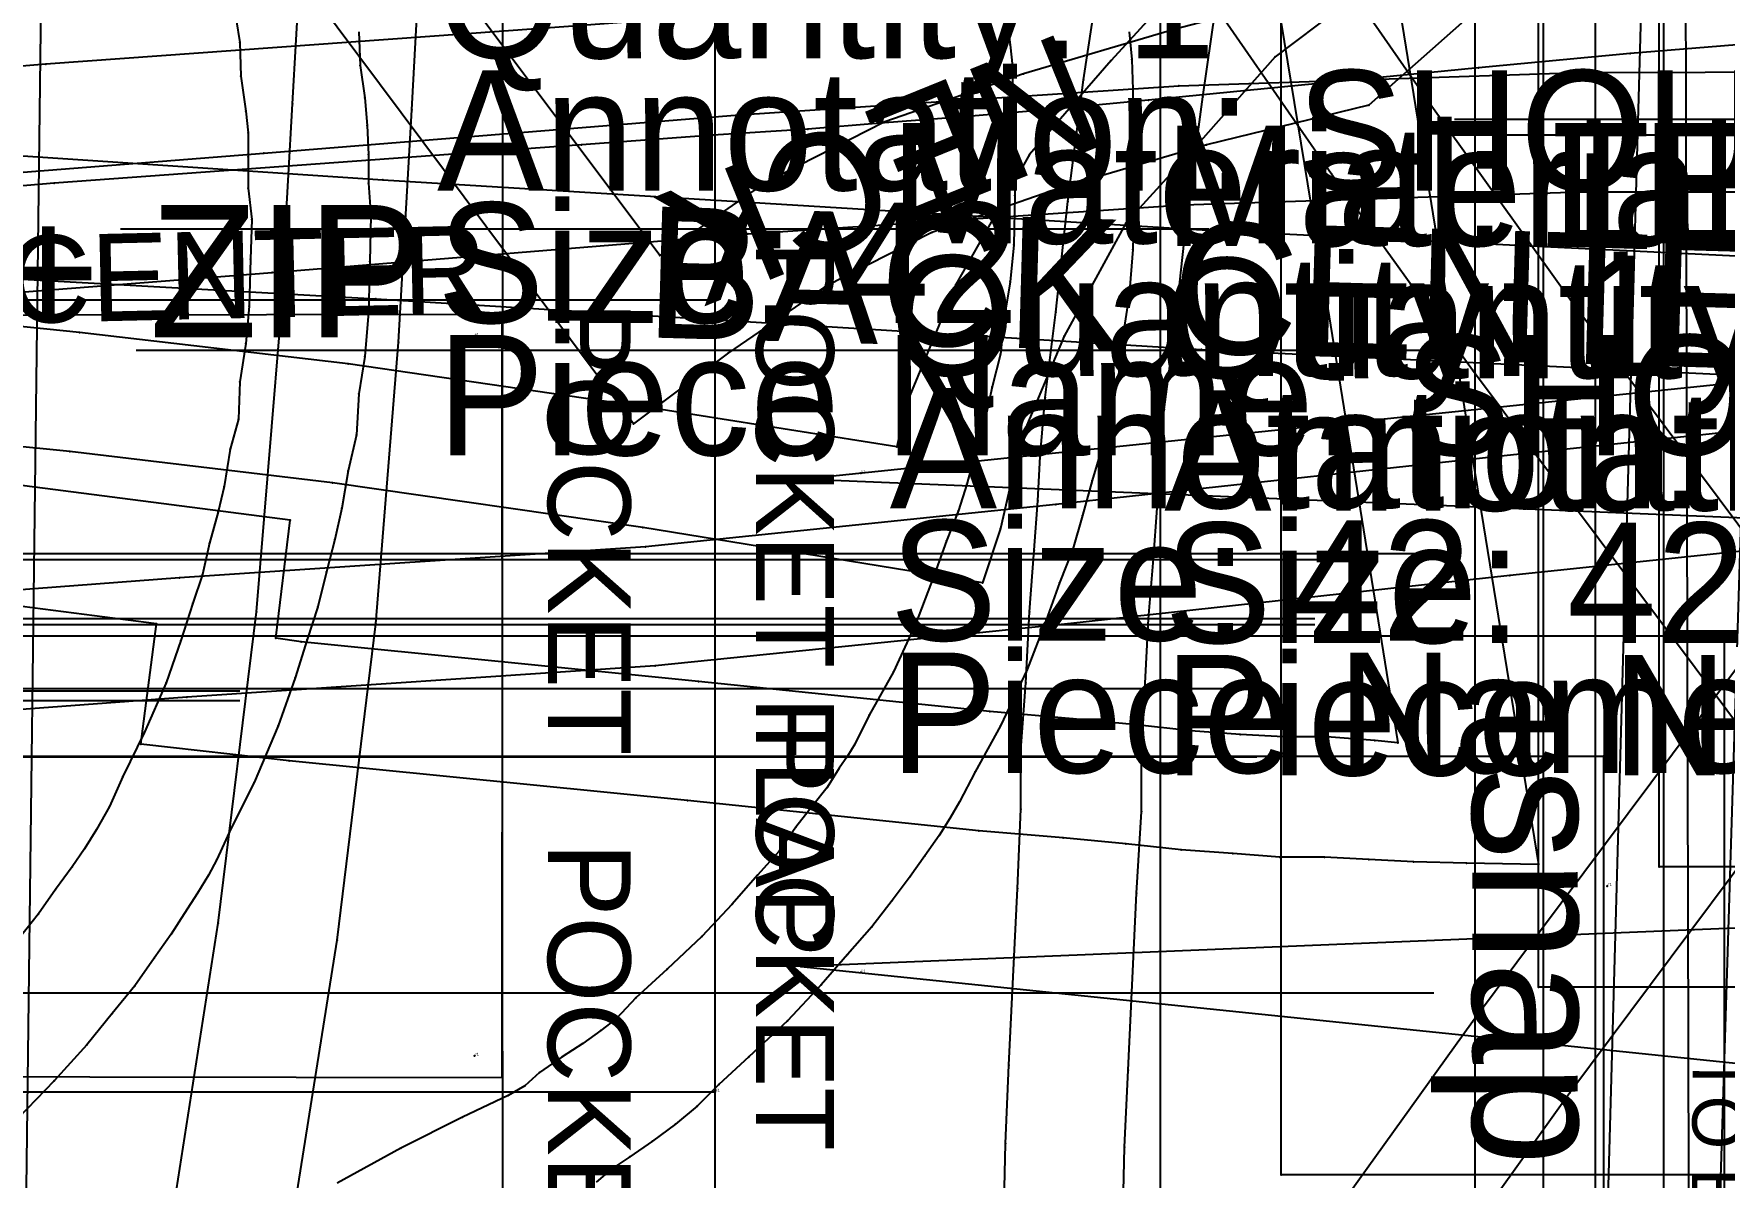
# Model space of a CAD drawing. Header units: metres. Extents: x -877 to 4284, y -561 to 1095.
# Drawn here: x -55.8 to 84.6, y -185.6 to -90.6 of the extents above; entities that cross this region are included whole.
import ezdxf

# ---------------------------------------------------------------- set-up
doc = ezdxf.new("R2010")
doc.units = ezdxf.units.M

# ---------------------------------------------------------------- blocks, each defined once
blk = doc.blocks.new('SHOULDER FRONT 1P')
at = {"layer": '1'}
blk.add_lwpolyline([(-18.9, 44.8), (-14.9, 70.5), (-11.7, 96.4), (-9.8, 119.5), (-8.7, 138.6), (-7.8, 154.6), (-8, 171.4), (-8.5, 190.3), (-9.5, 212.1)], dxfattribs=at)
at = {"layer": '14'}
blk.add_lwpolyline([(-9.1, 43.3), (-5, 69.1), (-1.8, 95.4), (0.1, 118.8), (1.2, 138.1), (2.1, 154.4), (1.9, 171.5), (1.4, 190.6), (0.9, 202)], dxfattribs=at)
at = {"layer": '3'}
for p in [(-8.7, 138.6), (1.2, 138.1), (-9.8, 119.5), (0.1, 118.8), (-11.7, 96.4), (-1.8, 95.4), (-14.9, 70.5), (-5, 69.1)]:
    blk.add_point(p, dxfattribs=at)
at = {"layer": '84'}
blk.add_lwpolyline([(-18.9, 44.8), (-14.9, 70.5), (-11.7, 96.4), (-9.8, 119.5), (-8.7, 138.6), (-7.8, 154.6), (-8, 171.4), (-8.5, 190.3), (-9.5, 212.1)], dxfattribs=at)
at = {"layer": '87'}
blk.add_lwpolyline([(-9.1, 43.3), (-5, 69.1), (-1.8, 95.4), (0.1, 118.8), (1.2, 138.1), (2.1, 154.4), (1.9, 171.5), (1.4, 190.6), (0.9, 202)], dxfattribs=at)
at = {"layer": '1'}
for s, p in [('Quantity: 1', (3.3, 142.4)), ('Annotation: SHOULDER FRONT 1P', (3.3, 131.4)), ('Size: 42', (3.3, 120.4)), ('Piece Name: SHOULDER FRONT 1P', (3.3, 109.4))]:
    blk.add_text(s, height=10, dxfattribs=at).set_placement(p)
blk = doc.blocks.new('BACK 2P')
at = {"layer": '1'}
blk.add_lwpolyline([(21.6, 30.6), (62.3, 33.8), (101.8, 37), (138.3, 39.4), (171.6, 40.5), (202.9, 40.6), (205.1, 31.5), (209.5, 9.4), (212.9, -11.3), (215.1, -30.5), (216.5, -49.2), (217.8, -67.8), (218.8, -86), (219.2, -102.4), (219, -115.8), (219.1, -126.1), (219.8, -134.3), (184, -133.5), (144.2, -131.3), (111.9, -129.9), (106.7, -129.5), (64.7, -127.1), (22.5, -124.4)], dxfattribs=at)
at = {"layer": '14'}
blk.add_lwpolyline([(22.2, 20.7), (63, 23.9), (102.5, 27.1), (138.7, 29.5), (171.7, 30.6), (195, 30.6), (195.3, 29.4), (199.7, 7.6), (203, -12.6), (205.2, -31.4), (206.6, -49.8), (207.9, -68.3), (208.9, -86.3), (209.3, -102.4), (209.1, -115.7), (209, -124.2), (184.3, -123.6), (144.6, -121.4), (112.4, -120), (107, -119.6), (65.2, -117.2), (23.1, -114.5)], dxfattribs=at)
at = {"layer": '3'}
for p in [(138.3, 39.4), (171.6, 40.5), (101.8, 37), (62.3, 33.8), (138.7, 29.5), (171.7, 30.6), (102.5, 27.1), (63, 23.9)]:
    blk.add_point(p, dxfattribs=at)
at = {"layer": '5'}
blk.add_line((153.9, 0), (-39.3, 0), dxfattribs=at)
at = {"layer": '7'}
blk.add_line((160.7, 0.5), (-41.1, 0.5), dxfattribs=at)
at = {"layer": '84'}
blk.add_lwpolyline([(21.6, 30.6), (62.3, 33.8), (101.8, 37), (138.3, 39.4), (171.6, 40.5), (202.9, 40.6), (205.1, 31.5), (209.5, 9.4), (212.9, -11.3), (215.1, -30.5), (216.5, -49.2), (217.8, -67.8), (218.8, -86), (219.2, -102.4), (219, -115.8), (219.1, -126.1), (219.8, -134.3), (184, -133.5), (144.2, -131.3), (111.9, -129.9), (106.7, -129.5), (64.7, -127.1), (22.5, -124.4)], dxfattribs=at)
at = {"layer": '87'}
blk.add_lwpolyline([(22.2, 20.7), (63, 23.9), (102.5, 27.1), (138.7, 29.5), (171.7, 30.6), (195, 30.6), (195.3, 29.4), (199.7, 7.6), (203, -12.6), (205.2, -31.4), (206.6, -49.8), (207.9, -68.3), (208.9, -86.3), (209.3, -102.4), (209.1, -115.7), (209, -124.2), (184.3, -123.6), (144.6, -121.4), (112.4, -120), (107, -119.6), (65.2, -117.2), (23.1, -114.5)], dxfattribs=at)
at = {"layer": '15'}
blk.add_text('BACK CENTER', height=7.2564, rotation=1.2922, dxfattribs=at).set_placement((11.9, 19))
blk = doc.blocks.new('BK BTTM 2P_3')
at = {"layer": '1'}
blk.add_lwpolyline([(-35.8, 42.3), (44, 37), (112.5, 32.8), (168.4, 30.1), (185.4, 29.6), (195.4, 29.4), (195.4, 19.4), (195.4, -55.1), (195.4, -121.5), (195.4, -121.5), (185.4, -122.1), (165.1, -123.2), (145.6, -125), (126.3, -126.7), (113.2, -127.9), (64.8, -131.7), (28.9, -134.6), (-0.1, -136.5)], dxfattribs=at)
at = {"layer": '14'}
blk.add_lwpolyline([(185.4, -112.1), (164.4, -113.3), (144.7, -115.1), (125.4, -116.8), (112.4, -118), (64, -121.8), (28.2, -124.7), (-0.6, -126.6), (-19.9, -127.4), (-34.7, -128), (-35.5, -81.1), (-35.8, -33), (-35.8, 3.5), (-35.8, 31.5), (43.4, 27.1), (112, 22.9), (168.1, 20.2), (185.3, 19.4), (185.4, -55.1), (185.4, -112.1)], dxfattribs=at)
at = {"layer": '3'}
for p in [(44, 37), (112.5, 32.8), (43.4, 27.1), (112, 22.9)]:
    blk.add_point(p, dxfattribs=at)
at = {"layer": '5'}
blk.add_line((121.4, 0), (-6.8, 0), dxfattribs=at)
at = {"layer": '7'}
blk.add_line((121.4, 0.5), (-6.8, 0.5), dxfattribs=at)
at = {"layer": '84'}
blk.add_lwpolyline([(-35.8, 42.3), (44, 37), (112.5, 32.8), (168.4, 30.1), (185.4, 29.6), (195.4, 29.4), (195.4, 19.4), (195.4, -55.1), (195.4, -121.5), (195.4, -121.5), (185.4, -122.1), (165.1, -123.2), (145.6, -125), (126.3, -126.7), (113.2, -127.9), (64.8, -131.7), (28.9, -134.6), (-0.1, -136.5)], dxfattribs=at)
at = {"layer": '87'}
blk.add_lwpolyline([(185.4, -112.1), (164.4, -113.3), (144.7, -115.1), (125.4, -116.8), (112.4, -118), (64, -121.8), (28.2, -124.7), (-0.6, -126.6), (-19.9, -127.4), (-34.7, -128), (-35.5, -81.1), (-35.8, -33), (-35.8, 3.5), (-35.8, 31.5), (43.4, 27.1), (112, 22.9), (168.1, 20.2), (185.3, 19.4), (185.4, -55.1), (185.4, -112.1)], dxfattribs=at)
at = {"layer": '15'}
blk.add_text('BACK CENTER', height=10.8953, rotation=358.3744, dxfattribs=at).set_placement((65.7, 23.9))
blk = doc.blocks.new('SIDE BK 2P')
at = {"layer": '1'}
blk.add_lwpolyline([(229.9, 31.4), (228.9, 16.9), (228.4, -0.3), (216.1, -0.4), (205.8, -0.5), (196.6, -1.1), (186, -2.4), (176.7, -4), (166.9, -7.2), (157.7, -10.7), (149.6, -14.6), (138.9, -20.4), (133.6, -24.4), (127.4, -31.4), (121.2, -38.2), (116.1, -47.6), (112.5, -56.2), (110.8, -63.6), (109.3, -68.1), (81.1, -63.5), (55.3, -59.8), (33.5, -57.2), (17.6, -55.6)], dxfattribs=at)
at = {"layer": '14'}
blk.add_lwpolyline([(220, 31.8), (219, 17.3), (218.8, 9.6), (216.1, 9.5), (205.5, 9.4), (195.7, 8.8), (184.6, 7.4), (174.3, 5.6), (164.1, 2.3), (153.8, -1.5), (145.1, -5.7), (133.5, -12.1), (126.9, -17.1), (120, -24.7), (113.2, -32.5), (107.1, -43.3), (103, -53.2), (102.2, -56.8), (82.6, -53.7), (56.6, -49.9), (34.3, -47.3), (18.5, -45.7)], dxfattribs=at)
at = {"layer": '2'}
for p in [(34.3, -47.3), (33.5, -57.2), (33.5, -57.2), (102.2, -56.8), (109.3, -68.1)]:
    blk.add_point(p, dxfattribs=at)
at = {"layer": '3'}
for p in [(120, -24.7), (133.6, -24.4), (127.4, -31.4), (113.2, -32.5), (121.2, -38.2), (107.1, -43.3), (116.1, -47.6), (56.6, -49.9), (103, -53.2), (82.6, -53.7), (112.5, -56.2), (55.3, -59.8), (81.1, -63.5), (110.8, -63.6)]:
    blk.add_point(p, dxfattribs=at)
at = {"layer": '4'}
blk.add_point((33.5, -57.2, 2.5), dxfattribs=at)
at = {"layer": '84'}
blk.add_lwpolyline([(229.9, 31.4), (228.9, 16.9), (228.4, -0.3), (216.1, -0.4), (205.8, -0.5), (196.6, -1.1), (186, -2.4), (176.7, -4), (166.9, -7.2), (157.7, -10.7), (149.6, -14.6), (138.9, -20.4), (133.6, -24.4), (127.4, -31.4), (121.2, -38.2), (116.1, -47.6), (112.5, -56.2), (110.8, -63.6), (109.3, -68.1), (81.1, -63.5), (55.3, -59.8), (33.5, -57.2), (17.6, -55.6)], dxfattribs=at)
at = {"layer": '87'}
blk.add_lwpolyline([(220, 31.8), (219, 17.3), (218.8, 9.6), (216.1, 9.5), (205.5, 9.4), (195.7, 8.8), (184.6, 7.4), (174.3, 5.6), (164.1, 2.3), (153.8, -1.5), (145.1, -5.7), (133.5, -12.1), (126.9, -17.1), (120, -24.7), (113.2, -32.5), (107.1, -43.3), (103, -53.2), (102.2, -56.8), (82.6, -53.7), (56.6, -49.9), (34.3, -47.3), (18.5, -45.7)], dxfattribs=at)
blk = doc.blocks.new('BK BTTM 2P_5')
at = {"layer": '1'}
blk.add_lwpolyline([(196.2, -55.2), (171, -57.5), (138.8, -60.9), (102.1, -64.9), (67.8, -68.4), (28.9, -71), (-0.4, -73.2), (-29.5, -74.7), (-67, -74), (-69.3, -28.3), (-71, 13.5), (-72, 51.8), (-35.7, 53), (38.8, 52.3), (87.1, 51.5), (110.9, 51.2), (145.7, 49.6), (179.9, 49), (193.6, 49), (195.5, -25.9), (196.2, -55.2)], close=True, dxfattribs=at)
at = {"layer": '14'}
blk.add_lwpolyline([(186, -46.1), (170, -47.6), (137.8, -51), (101.1, -55), (67, -58.5), (28.3, -61.1), (-1, -63.3), (-29.7, -64.8), (-32.4, -64.8), (-34.4, -26.7), (-35.7, 4.9), (-36.1, 14.6), (-36.8, 43), (-35.5, 43.1), (38.8, 42.4), (87, 41.6), (110.9, 41.3), (145.4, 39.7), (179.8, 39), (183.9, 39), (185.6, -26.1), (186, -46.1)], dxfattribs=at)
at = {"layer": '2'}
for p in [(67, -58.5), (67.8, -68.4), (67.8, -68.4)]:
    blk.add_point(p, dxfattribs=at)
at = {"layer": '3'}
for p in [(137.8, -51), (101.1, -55), (28.3, -61.1), (138.8, -60.9), (102.1, -64.9), (28.9, -71)]:
    blk.add_point(p, dxfattribs=at)
at = {"layer": '4'}
blk.add_point((67.8, -68.4, 2.5), dxfattribs=at)
at = {"layer": '84'}
blk.add_lwpolyline([(196.2, -55.2), (171, -57.5), (138.8, -60.9), (102.1, -64.9), (67.8, -68.4), (28.9, -71), (-0.4, -73.2), (-29.5, -74.7), (-67, -74), (-69.3, -28.3), (-71, 13.5), (-72, 51.8), (-35.7, 53), (38.8, 52.3), (87.1, 51.5), (110.9, 51.2), (145.7, 49.6), (179.9, 49), (193.6, 49), (195.5, -25.9), (196.2, -55.2)], close=True, dxfattribs=at)
at = {"layer": '87'}
blk.add_lwpolyline([(186, -46.1), (170, -47.6), (137.8, -51), (101.1, -55), (67, -58.5), (28.3, -61.1), (-1, -63.3), (-29.7, -64.8), (-32.4, -64.8), (-34.4, -26.7), (-35.7, 4.9), (-36.1, 14.6), (-36.8, 43), (-35.5, 43.1), (38.8, 42.4), (87, 41.6), (110.9, 41.3), (145.4, 39.7), (179.8, 39), (183.9, 39), (185.6, -26.1), (186, -46.1)], dxfattribs=at)
blk = doc.blocks.new('SHOULDER FRNT 2P')
at = {"layer": '1'}
blk.add_lwpolyline([(-52, 73.1), (-20.8, 80.6), (0.2, 87.4), (19.1, 94.8), (34.1, 101.1), (44.9, 105.7), (52.9, 109), (65.8, 80.1), (78.4, 53.3), (88.7, 31), (96.1, 14.2), (101.5, 1.4), (114.8, -28.2), (107.1, -35), (93.6, -38.3), (81.4, -41.9), (70.8, -45.6), (61.9, -50.1), (53.9, -55.6), (46, -61.5), (-15.5, 20.9), (-27.3, 37.4), (-52, 73.1)], close=True, dxfattribs=at)
at = {"layer": '14'}
blk.add_lwpolyline([(-35.5, 66.7), (-18.1, 71), (3.5, 78), (22.8, 85.5), (38, 91.9), (47.8, 96.2), (56.8, 76), (69.4, 49.1), (79.6, 26.9), (86.9, 10.3), (92.2, -2.2), (102.7, -25.6), (91, -28.7), (78.4, -32.4), (66.9, -36.4), (56.9, -41.5), (48.2, -47.5), (-7.4, 26.7), (-19.1, 43.1), (-35.5, 66.7)], dxfattribs=at)
at = {"layer": '2'}
for p in [(107.1, -35), (48.2, -47.5), (46, -61.5)]:
    blk.add_point(p, dxfattribs=at)
at = {"layer": '3'}
for p in [(78.4, -32.4), (66.9, -36.4), (93.6, -38.3), (56.9, -41.5), (81.4, -41.9), (70.8, -45.6), (61.9, -50.1), (53.9, -55.6)]:
    blk.add_point(p, dxfattribs=at)
at = {"layer": '84'}
blk.add_lwpolyline([(-52, 73.1), (-20.8, 80.6), (0.2, 87.4), (19.1, 94.8), (34.1, 101.1), (44.9, 105.7), (52.9, 109), (65.8, 80.1), (78.4, 53.3), (88.7, 31), (96.1, 14.2), (101.5, 1.4), (114.8, -28.2), (107.1, -35), (93.6, -38.3), (81.4, -41.9), (70.8, -45.6), (61.9, -50.1), (53.9, -55.6), (46, -61.5), (-15.5, 20.9), (-27.3, 37.4), (-52, 73.1)], close=True, dxfattribs=at)
at = {"layer": '87'}
blk.add_lwpolyline([(-35.5, 66.7), (-18.1, 71), (3.5, 78), (22.8, 85.5), (38, 91.9), (47.8, 96.2), (56.8, 76), (69.4, 49.1), (79.6, 26.9), (86.9, 10.3), (92.2, -2.2), (102.7, -25.6), (91, -28.7), (78.4, -32.4), (66.9, -36.4), (56.9, -41.5), (48.2, -47.5), (-7.4, 26.7), (-19.1, 43.1), (-35.5, 66.7)], dxfattribs=at)
at = {"layer": '15'}
blk.add_text('NECK', height=9.981, rotation=202.0679, dxfattribs=at).set_placement((81.9, -28.8))
blk = doc.blocks.new('FRONT RIGHT 1P')
at = {"layer": '1'}
blk.add_lwpolyline([(83.4, 82.6), (90.3, 77.9), (96.9, 74.6), (102.9, 73), (108.4, 72.4), (115.2, 71.6), (122.6, 71), (130.3, 71), (149.5, 72.6), (168.9, 75.6), (179.8, 77.3), (199.6, 48.8), (211.2, 32.6), (271.5, -48.2)], dxfattribs=at)
at = {"layer": '13'}
for p in [(140.2, 32.5), (120.2, 29.5)]:
    blk.add_point(p, dxfattribs=at)
at = {"layer": '14'}
blk.add_lwpolyline([(77.4, 74.7), (85.3, 69.3), (93.4, 65.3), (101.1, 63.2), (107.6, 62.5), (114.2, 61.7), (122.2, 61), (130.7, 61), (150.6, 62.7), (170.4, 65.8), (175.1, 66.5), (191.4, 43), (203.1, 26.7), (258.5, -47.4)], dxfattribs=at)
at = {"layer": '2'}
for p in [(199.6, 48.8), (199.6, 48.8), (191.4, 43), (140.2, 32.5), (140.2, 32.5), (140.2, 32.5), (211.2, 32.6), (211.2, 32.6), (122.5, 31.3), (122.5, 31.3), (120.2, 29.5), (203.1, 26.7)]:
    blk.add_point(p, dxfattribs=at)
at = {"layer": '4'}
for p in [(199.6, 48.8, 2.5), (211.2, 32.6, 2.5)]:
    blk.add_point(p, dxfattribs=at)
at = {"layer": '5'}
blk.add_line((100.7, 0), (14, 0), dxfattribs=at)
at = {"layer": '7'}
blk.add_line((100.7, 0), (14, 0), dxfattribs=at)
at = {"layer": '8'}
for points in [[(140.2, 32.5), (81.2, 32.5), (81.2, -92.5), (140.2, -92.5), (140.2, 32.5)], [(122.5, 31.3), (-14.5, 31.1), (-16.2, -92.1), (122.6, -91.1), (122.5, 31.3)]]:
    blk.add_lwpolyline(points, dxfattribs=at)
at = {"layer": '84'}
blk.add_lwpolyline([(83.4, 82.6), (90.3, 77.9), (96.9, 74.6), (102.9, 73), (108.4, 72.4), (115.2, 71.6), (122.6, 71), (130.3, 71), (149.5, 72.6), (168.9, 75.6), (179.8, 77.3), (199.6, 48.8), (211.2, 32.6), (271.5, -48.2)], dxfattribs=at)
at = {"layer": '85'}
for points in [[(140.2, 32.5), (81.2, 32.5), (81.2, -92.5), (140.2, -92.5), (140.2, 32.5)], [(122.5, 31.3), (-14.5, 31.1), (-16.2, -92.1), (122.6, -91.1), (122.5, 31.3)]]:
    blk.add_lwpolyline(points, dxfattribs=at)
at = {"layer": '87'}
blk.add_lwpolyline([(77.4, 74.7), (85.3, 69.3), (93.4, 65.3), (101.1, 63.2), (107.6, 62.5), (114.2, 61.7), (122.2, 61), (130.7, 61), (150.6, 62.7), (170.4, 65.8), (175.1, 66.5), (191.4, 43), (203.1, 26.7), (258.5, -47.4)], dxfattribs=at)
at = {"layer": '13'}
for p in [(140.2, 32.5), (120.2, 29.5)]:
    blk.add_text('#1', height=0.25, dxfattribs=at).set_placement(p)
at = {"layer": '15'}
for s, height, p in [('POCKET FLAP', 6.4545, (143.6, -2.7)), ('POCKET', 6.867, (126.3, -12.6))]:
    blk.add_text(s, height=height, rotation=270, dxfattribs=at).set_placement(p)
at = {"layer": '2'}
for p in [(140.2, 32.5), (120.2, 29.5)]:
    blk.add_text('#1', height=0.25, dxfattribs=at).set_placement(p)
blk = doc.blocks.new('FRONT BTTM RIGHT 1P')
at = {"layer": '13'}
blk.add_point((88.9, -23.6), dxfattribs=at)
at = {"layer": '2'}
for p in [(83.9, -23.1), (88.9, -23.6)]:
    blk.add_point(p, dxfattribs=at)
at = {"layer": '5'}
blk.add_line((121.8, 0), (-7.2, 0), dxfattribs=at)
at = {"layer": '7'}
blk.add_line((121.8, 0), (-7.2, 0), dxfattribs=at)
at = {"layer": '8'}
blk.add_lwpolyline([(185.8, -18.9), (83.9, -23.1), (185.4, -33.6)], dxfattribs=at)
at = {"layer": '85'}
blk.add_lwpolyline([(185.8, -18.9), (83.9, -23.1), (185.4, -33.6)], dxfattribs=at)
at = {"layer": '13'}
blk.add_text('#1', height=0.25, dxfattribs=at).set_placement((88.9, -23.6))
at = {"layer": '2'}
blk.add_text('#1', height=0.25, dxfattribs=at).set_placement((88.9, -23.6))
blk = doc.blocks.new('HIGHT POCKET 2P')
at = {"layer": '14'}
blk.add_lwpolyline([(-15.8, -92.1), (-30.6, -92), (-29.6, 30.9), (-14.7, 30.9), (-14.6, 44.8), (122, 31.3), (122.3, -91.2), (-15.8, -105.8), (-15.8, -92.1)], dxfattribs=at)
at = {"layer": '5'}
blk.add_line((100.7, 0), (14, 0), dxfattribs=at)
at = {"layer": '7'}
blk.add_line((100.7, 0), (14, 0), dxfattribs=at)
at = {"layer": '8'}
blk.add_lwpolyline([(122.5, 31.1), (-14.6, 31.1), (-16.1, -92), (122.6, -91.1)], dxfattribs=at)
at = {"layer": '85'}
blk.add_lwpolyline([(122.5, 31.1), (-14.6, 31.1), (-16.1, -92), (122.6, -91.1)], dxfattribs=at)
at = {"layer": '87'}
blk.add_lwpolyline([(-15.8, -92.1), (-30.6, -92), (-29.6, 30.9), (-14.7, 30.9), (-14.6, 44.8), (122, 31.3), (122.3, -91.2), (-15.8, -105.8), (-15.8, -92.1)], dxfattribs=at)
at = {"layer": '15'}
blk.add_text('TO BEND', height=4.286, rotation=269.618, dxfattribs=at).set_placement((122.6, -58.4))
blk = doc.blocks.new('LINING HIGH POCKET 2P')
at = {"layer": '1'}
blk.add_lwpolyline([(114.5, -101.8), (92.7, -104.2), (-25.8, -116.9), (-25.7, -101.9), (-40.6, -101.8), (-39.4, 40.9), (-24.5, 40.8), (-24.4, 55.8), (92.6, 44.2), (114.5, 42.1), (114.5, -101.8)], close=True, dxfattribs=at)
at = {"layer": '14'}
blk.add_lwpolyline([(-15.8, -92.1), (-30.6, -92), (-29.6, 30.9), (-14.7, 30.9), (-14.6, 44.8), (91.7, 34.3), (104.5, 33.1), (104.5, -92.8), (91.7, -94.3), (-15.8, -105.8), (-15.8, -92.1)], dxfattribs=at)
at = {"layer": '5'}
blk.add_line((59.5, 0), (-6.7, 0), dxfattribs=at)
at = {"layer": '7'}
blk.add_line((59.5, 0), (-6.7, 0), dxfattribs=at)
at = {"layer": '8'}
blk.add_lwpolyline([(103.1, 31.1), (-14.6, 31.1), (-16.1, -92), (102.8, -91.2)], dxfattribs=at)
at = {"layer": '84'}
blk.add_lwpolyline([(114.5, -101.8), (92.7, -104.2), (-25.8, -116.9), (-25.7, -101.9), (-40.6, -101.8), (-39.4, 40.9), (-24.5, 40.8), (-24.4, 55.8), (92.6, 44.2), (114.5, 42.1), (114.5, -101.8)], close=True, dxfattribs=at)
at = {"layer": '85'}
blk.add_lwpolyline([(103.1, 31.1), (-14.6, 31.1), (-16.1, -92), (102.8, -91.2)], dxfattribs=at)
at = {"layer": '87'}
blk.add_lwpolyline([(-15.8, -92.1), (-30.6, -92), (-29.6, 30.9), (-14.7, 30.9), (-14.6, 44.8), (91.7, 34.3), (104.5, 33.1), (104.5, -92.8), (91.7, -94.3), (-15.8, -105.8), (-15.8, -92.1)], dxfattribs=at)
blk = doc.blocks.new('POCKET 2P')
at = {"layer": '14'}
blk.add_lwpolyline([(150.1, 85.9), (144.8, -85.1), (-36, -96.2), (-35.6, -82.2), (-50.4, -81.8), (-44.6, 96.6), (-29.6, 96.1), (-9.7, 94.9), (130, 87), (150.1, 85.9)], dxfattribs=at)
at = {"layer": '5'}
blk.add_line((102.5, 0), (12.1, 0), dxfattribs=at)
at = {"layer": '7'}
blk.add_line((102.5, 0), (12.1, 0), dxfattribs=at)
at = {"layer": '87'}
blk.add_lwpolyline([(150.1, 85.9), (144.8, -85.1), (-36, -96.2), (-35.6, -82.2), (-50.4, -81.8), (-44.6, 96.6), (-29.6, 96.1), (-9.7, 94.9), (130, 87), (150.1, 85.9)], dxfattribs=at)
blk = doc.blocks.new('LINING POCKET 2P')
at = {"layer": '14'}
blk.add_lwpolyline([(140.3, 86.5), (135.5, -85.5), (-36, -96.2), (-35.6, -82.2), (-50.4, -81.8), (-44.6, 96.6), (-29.6, 96.1), (-9.7, 94.9), (130, 87), (140.3, 86.5)], dxfattribs=at)
at = {"layer": '5'}
blk.add_line((102.5, 0), (12.1, 0), dxfattribs=at)
at = {"layer": '7'}
blk.add_line((102.5, 0), (12.1, 0), dxfattribs=at)
at = {"layer": '87'}
blk.add_lwpolyline([(140.3, 86.5), (135.5, -85.5), (-36, -96.2), (-35.6, -82.2), (-50.4, -81.8), (-44.6, 96.6), (-29.6, 96.1), (-9.7, 94.9), (130, 87), (140.3, 86.5)], dxfattribs=at)
blk = doc.blocks.new('LINING SIDE POCKET 2P')
at = {"layer": '14'}
blk.add_lwpolyline([(140.3, 86.5), (135.5, -85.5), (-36, -96.2), (-35.6, -82.2), (-50.4, -81.8), (-44.6, 96.6), (-29.6, 96.1), (-9.7, 94.9), (130, 87), (140.3, 86.5)], dxfattribs=at)
at = {"layer": '5'}
blk.add_line((102.5, 0), (12.1, 0), dxfattribs=at)
at = {"layer": '7'}
blk.add_line((102.5, 0), (12.1, 0), dxfattribs=at)
at = {"layer": '87'}
blk.add_lwpolyline([(140.3, 86.5), (135.5, -85.5), (-36, -96.2), (-35.6, -82.2), (-50.4, -81.8), (-44.6, 96.6), (-29.6, 96.1), (-9.7, 94.9), (130, 87), (140.3, 86.5)], dxfattribs=at)
blk = doc.blocks.new('UP SLEEVE 2P')
at = {"layer": '1'}
blk.add_lwpolyline([(314.7, 39.4), (314.9, 37.1), (315, 34.6), (315, 32.2), (315.2, 29.4), (315.1, 25.6), (315, 21.3), (314.7, 17.5), (314.2, 14.3), (313.8, 10.9), (313, 7.8), (312.4, 4.7), (311.6, 2.1), (310.8, -0.8), (310, -3.6), (308.9, -6.4), (307.8, -9.5), (306.2, -13.6), (304, -18.3), (301.9, -22.1), (300.6, -24.6), (299.8, -26), (298.9, -27.4), (297.7, -29.1), (296.5, -30.8), (295, -32.8), (293.3, -35), (291.3, -37.3), (289.1, -39.8), (286.3, -42.8), (283.1, -45.8), (280.6, -48.1), (278.8, -49.9), (277, -51.4), (275.1, -52.8), (273.2, -54.1), (271.7, -55.1), (270.4, -56.2)], dxfattribs=at)
at = {"layer": '14'}
blk.add_lwpolyline([(304.4, 41.3), (304.8, 38.3), (305, 36.5), (305, 34.4), (305, 31.8), (305.3, 29.1), (305.2, 25.8), (305.1, 21.7), (304.8, 18.6), (304.3, 15.6), (304, 12.6), (303.3, 9.9), (302.7, 7.1), (302, 4.8), (301.2, 1.8), (300.5, -0.4), (299.5, -2.9), (298.4, -6), (297, -9.7), (295.1, -13.8), (293.1, -17.4), (291.9, -19.8), (291.3, -20.8), (290.6, -21.8), (289.6, -23.4), (288.4, -24.9), (287, -26.7), (285.6, -28.7), (283.8, -30.7), (281.7, -33.1), (279.2, -35.8), (276.3, -38.5), (273.7, -40.9), (272.1, -42.6), (270.8, -43.6), (269.3, -44.7), (267.6, -45.8), (265.7, -47.1), (264.5, -48.2), (263.1, -49), (259.3, -50.8), (254.2, -53.4), (248.9, -56.3)], dxfattribs=at)
at = {"layer": '2'}
for p in [(304.3, 15.6), (314.2, 14.3), (314.2, 14.3)]:
    blk.add_point(p, dxfattribs=at)
at = {"layer": '3'}
for p in [(304.8, 38.3), (314.9, 37.1), (305, 36.5), (305, 34.4), (315, 34.6), (305, 31.8), (315, 32.2), (305.3, 29.1), (315.2, 29.4), (305.2, 25.8), (315.1, 25.6), (305.1, 21.7), (315, 21.3), (304.8, 18.6), (314.7, 17.5), (304, 12.6), (303.3, 9.9), (313.8, 10.9), (302.7, 7.1), (313, 7.8), (302, 4.8), (312.4, 4.7), (301.2, 1.8), (311.6, 2.1), (300.5, -0.4), (310.8, -0.8), (299.5, -2.9), (310, -3.6), (298.4, -6), (308.9, -6.4), (297, -9.7), (307.8, -9.5), (295.1, -13.8), (306.2, -13.6), (293.1, -17.4), (304, -18.3), (291.3, -20.8), (291.9, -19.8), (290.6, -21.8), (301.9, -22.1), (289.6, -23.4), (288.4, -24.9), (300.6, -24.6), (299.8, -26), (287, -26.7), (298.9, -27.4), (285.6, -28.7), (297.7, -29.1), (283.8, -30.7), (296.5, -30.8), (281.7, -33.1), (295, -32.8), (293.3, -35), (279.2, -35.8), (291.3, -37.3), (276.3, -38.5), (289.1, -39.8), (273.7, -40.9), (272.1, -42.6), (286.3, -42.8), (269.3, -44.7), (270.8, -43.6), (267.6, -45.8), (283.1, -45.8), (265.7, -47.1), (263.1, -49), (264.5, -48.2), (280.6, -48.1), (278.8, -49.9), (259.3, -50.8), (277, -51.4), (275.1, -52.8), (254.2, -53.4), (273.2, -54.1), (271.7, -55.1)]:
    blk.add_point(p, dxfattribs=at)
at = {"layer": '4'}
blk.add_point((314.2, 14.3, 2.5), dxfattribs=at)
at = {"layer": '84'}
blk.add_lwpolyline([(314.7, 39.4), (314.9, 37.1), (315, 34.6), (315, 32.2), (315.2, 29.4), (315.1, 25.6), (315, 21.3), (314.7, 17.5), (314.2, 14.3), (313.8, 10.9), (313, 7.8), (312.4, 4.7), (311.6, 2.1), (310.8, -0.8), (310, -3.6), (308.9, -6.4), (307.8, -9.5), (306.2, -13.6), (304, -18.3), (301.9, -22.1), (300.6, -24.6), (299.8, -26), (298.9, -27.4), (297.7, -29.1), (296.5, -30.8), (295, -32.8), (293.3, -35), (291.3, -37.3), (289.1, -39.8), (286.3, -42.8), (283.1, -45.8), (280.6, -48.1), (278.8, -49.9), (277, -51.4), (275.1, -52.8), (273.2, -54.1), (271.7, -55.1), (270.4, -56.2)], dxfattribs=at)
at = {"layer": '87'}
blk.add_lwpolyline([(304.4, 41.3), (304.8, 38.3), (305, 36.5), (305, 34.4), (305, 31.8), (305.3, 29.1), (305.2, 25.8), (305.1, 21.7), (304.8, 18.6), (304.3, 15.6), (304, 12.6), (303.3, 9.9), (302.7, 7.1), (302, 4.8), (301.2, 1.8), (300.5, -0.4), (299.5, -2.9), (298.4, -6), (297, -9.7), (295.1, -13.8), (293.1, -17.4), (291.9, -19.8), (291.3, -20.8), (290.6, -21.8), (289.6, -23.4), (288.4, -24.9), (287, -26.7), (285.6, -28.7), (283.8, -30.7), (281.7, -33.1), (279.2, -35.8), (276.3, -38.5), (273.7, -40.9), (272.1, -42.6), (270.8, -43.6), (269.3, -44.7), (267.6, -45.8), (265.7, -47.1), (264.5, -48.2), (263.1, -49), (259.3, -50.8), (254.2, -53.4), (248.9, -56.3)], dxfattribs=at)
blk = doc.blocks.new('UNDER SLEEVE 2P')
at = {"layer": '1'}
blk.add_lwpolyline([(196, -37.6), (186.1, -38.4), (173.5, -39.6), (146.1, -42.3), (137.6, -43.1), (130.4, -43.7), (123.8, -44.2), (117.8, -44.7), (109.9, -45.2), (99, -46), (55.2, -49.2), (40.9, -50.4)], dxfattribs=at)
at = {"layer": '14'}
blk.add_lwpolyline([(195.2, -27.7), (185.2, -28.5), (172.6, -29.7), (145.2, -32.4), (136.7, -33.2), (129.6, -33.8), (123, -34.3), (117.1, -34.8), (109.2, -35.3), (98.7, -36.1), (54.5, -39.3), (40.2, -40.5)], dxfattribs=at)
at = {"layer": '2'}
blk.add_point((99, -46), dxfattribs=at)
blk.add_point((99, -46), dxfattribs=at)
at = {"layer": '3'}
for p in [(54.5, -39.3), (186.1, -38.4), (173.5, -39.6), (137.6, -43.1), (146.1, -42.3), (117.8, -44.7), (123.8, -44.2), (130.4, -43.7), (109.9, -45.2), (55.2, -49.2)]:
    blk.add_point(p, dxfattribs=at)
at = {"layer": '4'}
blk.add_point((99, -46, 2.5), dxfattribs=at)
at = {"layer": '84'}
blk.add_lwpolyline([(196, -37.6), (186.1, -38.4), (173.5, -39.6), (146.1, -42.3), (137.6, -43.1), (130.4, -43.7), (123.8, -44.2), (117.8, -44.7), (109.9, -45.2), (99, -46), (55.2, -49.2), (40.9, -50.4)], dxfattribs=at)
at = {"layer": '87'}
blk.add_lwpolyline([(195.2, -27.7), (185.2, -28.5), (172.6, -29.7), (145.2, -32.4), (136.7, -33.2), (129.6, -33.8), (123, -34.3), (117.1, -34.8), (109.2, -35.3), (98.7, -36.1), (54.5, -39.3), (40.2, -40.5)], dxfattribs=at)
blk = doc.blocks.new('UNDR SLV 2P')
at = {"layer": '1'}
blk.add_lwpolyline([(136.2, 63.2), (151.1, -28.8), (159.4, -79.8), (159.4, -79.8), (153.4, -79.7), (149, -79.6), (145.3, -79.4), (141.6, -79.2), (137.9, -79.2), (134, -78.9), (129.7, -78.6), (125.1, -78.1), (119.9, -77.6), (112.9, -77), (88.7, -74.5), (55.6, -71.2), (43.3, -69.8), (44.6, -59.8), (-90.2, -42.4)], dxfattribs=at)
at = {"layer": '14'}
for points in [[(147.7, -69.7), (145.8, -69.5), (141.8, -69.2), (138.2, -69.2), (134.6, -69), (130.5, -68.7), (126, -68.2), (120.7, -67.7), (113.8, -67.1), (89.6, -64.6), (56.6, -61.3), (54.5, -61), (55.7, -51.2), (-78.9, -33.8)], [(31.7, 53.9), (44.8, 53.6), (59.1, 53), (72.4, 52.7), (83.6, 52.5), (93.4, 52.3), (103.4, 52.3), (114.2, 52.6), (125.4, 53), (127.7, 53), (141.3, -30), (147.7, -69.7)]]:
    blk.add_lwpolyline(points, dxfattribs=at)
at = {"layer": '2'}
for p in [(151.1, -28.8), (151.1, -28.8), (141.3, -30), (55.7, -51.2), (44.6, -59.8), (54.5, -61), (56.6, -61.3), (43.3, -69.8), (147.7, -69.7), (147.7, -69.7), (55.6, -71.2), (55.6, -71.2), (159.4, -79.8), (159.4, -79.8)]:
    blk.add_point(p, dxfattribs=at)
at = {"layer": '3'}
for p in [(89.6, -64.6), (113.8, -67.1), (120.7, -67.7), (126, -68.2), (130.5, -68.7), (134.6, -69), (138.2, -69.2), (141.8, -69.2), (145.8, -69.5), (88.7, -74.5), (112.9, -77), (119.9, -77.6), (125.1, -78.1), (129.7, -78.6), (134, -78.9), (137.9, -79.2), (141.6, -79.2), (145.3, -79.4), (149, -79.6), (153.4, -79.7)]:
    blk.add_point(p, dxfattribs=at)
at = {"layer": '4'}
for p in [(151.1, -28.8, 2.5), (55.6, -71.2, 2.5)]:
    blk.add_point(p, dxfattribs=at)
at = {"layer": '84'}
blk.add_lwpolyline([(136.2, 63.2), (151.1, -28.8), (159.4, -79.8), (159.4, -79.8), (153.4, -79.7), (149, -79.6), (145.3, -79.4), (141.6, -79.2), (137.9, -79.2), (134, -78.9), (129.7, -78.6), (125.1, -78.1), (119.9, -77.6), (112.9, -77), (88.7, -74.5), (55.6, -71.2), (43.3, -69.8), (44.6, -59.8), (-90.2, -42.4)], dxfattribs=at)
at = {"layer": '87'}
for points in [[(147.7, -69.7), (145.8, -69.5), (141.8, -69.2), (138.2, -69.2), (134.6, -69), (130.5, -68.7), (126, -68.2), (120.7, -67.7), (113.8, -67.1), (89.6, -64.6), (56.6, -61.3), (54.5, -61), (55.7, -51.2), (-78.9, -33.8)], [(31.7, 53.9), (44.8, 53.6), (59.1, 53), (72.4, 52.7), (83.6, 52.5), (93.4, 52.3), (103.4, 52.3), (114.2, 52.6), (125.4, 53), (127.7, 53), (141.3, -30), (147.7, -69.7)]]:
    blk.add_lwpolyline(points, dxfattribs=at)
at = {"layer": '15'}
blk.add_text('VENT + ZIP', height=11, dxfattribs=at).set_placement((-12, -36))
blk = doc.blocks.new('UP WRIST 2P')
at = {"layer": '1'}
blk.add_lwpolyline([(92.6, 249.1), (92.6, 207), (92.6, 26.5), (92.6, -66.1), (92.6, -97.7), (18.9, -97.7), (18.9, 249.1), (92.6, 249.1)], close=True, dxfattribs=at)
at = {"layer": '13'}
blk.add_point((56, -63.7), dxfattribs=at)
at = {"layer": '14'}
blk.add_lwpolyline([(82.6, 239.1), (82.6, 207), (82.6, 26.5), (82.6, -66.1), (82.6, -87.7), (28.9, -87.7), (28.9, 239.1), (82.6, 239.1)], dxfattribs=at)
at = {"layer": '2'}
for p in [(56, -63.7), (28.9, -87.7)]:
    blk.add_point(p, dxfattribs=at)
at = {"layer": '5'}
blk.add_line((71.4, 0), (43.3, 0), dxfattribs=at)
at = {"layer": '7'}
blk.add_line((73.5, -1.3), (43, -1.3), dxfattribs=at)
at = {"layer": '84'}
blk.add_lwpolyline([(92.6, 249.1), (92.6, 207), (92.6, 26.5), (92.6, -66.1), (92.6, -97.7), (18.9, -97.7), (18.9, 249.1), (92.6, 249.1)], close=True, dxfattribs=at)
at = {"layer": '87'}
blk.add_lwpolyline([(82.6, 239.1), (82.6, 207), (82.6, 26.5), (82.6, -66.1), (82.6, -87.7), (28.9, -87.7), (28.9, 239.1), (82.6, 239.1)], dxfattribs=at)
at = {"layer": '13'}
blk.add_text('#1', height=0.25, dxfattribs=at).set_placement((56, -63.7))
at = {"layer": '15'}
blk.add_text('snap', height=11.4, rotation=270, dxfattribs=at).set_placement((44.8, -53.9))
at = {"layer": '2'}
blk.add_text('#1', height=0.25, dxfattribs=at).set_placement((56, -63.7))
blk = doc.blocks.new('VELLUTO UNDER WRIST 2P')
at = {"layer": '1'}
blk.add_lwpolyline([(92.6, 249.1), (92.6, 207), (92.6, 26.5), (92.6, -66.1), (92.6, -97.7), (18.9, -97.7), (18.9, 249.1), (92.6, 249.1)], close=True, dxfattribs=at)
at = {"layer": '14'}
blk.add_lwpolyline([(82.6, 239.1), (82.6, 207), (82.6, 26.5), (82.6, -66.1), (82.6, -87.7), (28.9, -87.7), (28.9, 239.1), (82.6, 239.1)], dxfattribs=at)
at = {"layer": '2'}
blk.add_point((28.9, -87.7), dxfattribs=at)
at = {"layer": '5'}
blk.add_line((71.4, 0), (43.3, 0), dxfattribs=at)
at = {"layer": '7'}
blk.add_line((73.5, -1.3), (43, -1.3), dxfattribs=at)
at = {"layer": '84'}
blk.add_lwpolyline([(92.6, 249.1), (92.6, 207), (92.6, 26.5), (92.6, -66.1), (92.6, -97.7), (18.9, -97.7), (18.9, 249.1), (92.6, 249.1)], close=True, dxfattribs=at)
at = {"layer": '87'}
blk.add_lwpolyline([(82.6, 239.1), (82.6, 207), (82.6, 26.5), (82.6, -66.1), (82.6, -87.7), (28.9, -87.7), (28.9, 239.1), (82.6, 239.1)], dxfattribs=at)
blk = doc.blocks.new('OUTSIDE COLLAR 1P')
at = {"layer": '1'}
blk.add_lwpolyline([(12.8, 73.7), (12.9, 78.6), (13.2, 85.1), (13.9, 99.8), (14.2, 106.4), (14.2, 111.3), (14.6, 116.9), (14.9, 122.8), (15.3, 127.9), (15.6, 132), (15.8, 135.7), (16.2, 140.6), (17.1, 147.7), (18.1, 156.9), (19.4, 167), (20.9, 176.8), (22.5, 186.2), (24.5, 195.9), (26.5, 206), (28.3, 215.6), (30.3, 224.6)], dxfattribs=at)
at = {"layer": '14'}
blk.add_lwpolyline([(22.7, 73.4), (22.8, 78.3), (23.1, 84.7), (23.8, 99.4), (24.2, 106.2), (24.2, 110.9), (24.5, 116.3), (24.8, 122.2), (25.2, 127.2), (25.5, 131.4), (25.7, 135), (26.1, 139.6), (27, 146.6), (28, 155.8), (29.3, 165.6), (30.7, 175.2), (32.3, 184.4), (34.3, 193.9), (36.3, 204.1), (38.1, 213.6), (40, 222.4)], dxfattribs=at)
at = {"layer": '2'}
for p in [(14.2, 106.4), (14.2, 106.4), (24.2, 106.2)]:
    blk.add_point(p, dxfattribs=at)
at = {"layer": '3'}
for p in [(19.4, 167), (29.3, 165.6), (18.1, 156.9), (28, 155.8), (17.1, 147.7), (27, 146.6), (16.2, 140.6), (26.1, 139.6), (15.8, 135.7), (25.7, 135), (15.6, 132), (25.5, 131.4), (15.3, 127.9), (25.2, 127.2), (14.9, 122.8), (24.8, 122.2), (14.6, 116.9), (24.5, 116.3), (14.2, 111.3), (24.2, 110.9), (13.9, 99.8), (23.8, 99.4), (13.2, 85.1), (23.1, 84.7), (12.9, 78.6), (22.8, 78.3)]:
    blk.add_point(p, dxfattribs=at)
at = {"layer": '4'}
blk.add_point((14.2, 106.4, 2.5), dxfattribs=at)
at = {"layer": '84'}
blk.add_lwpolyline([(12.8, 73.7), (12.9, 78.6), (13.2, 85.1), (13.9, 99.8), (14.2, 106.4), (14.2, 111.3), (14.6, 116.9), (14.9, 122.8), (15.3, 127.9), (15.6, 132), (15.8, 135.7), (16.2, 140.6), (17.1, 147.7), (18.1, 156.9), (19.4, 167), (20.9, 176.8), (22.5, 186.2), (24.5, 195.9), (26.5, 206), (28.3, 215.6), (30.3, 224.6)], dxfattribs=at)
at = {"layer": '87'}
blk.add_lwpolyline([(22.7, 73.4), (22.8, 78.3), (23.1, 84.7), (23.8, 99.4), (24.2, 106.2), (24.2, 110.9), (24.5, 116.3), (24.8, 122.2), (25.2, 127.2), (25.5, 131.4), (25.7, 135), (26.1, 139.6), (27, 146.6), (28, 155.8), (29.3, 165.6), (30.7, 175.2), (32.3, 184.4), (34.3, 193.9), (36.3, 204.1), (38.1, 213.6), (40, 222.4)], dxfattribs=at)
at = {"layer": '1'}
for s, p in [('Material: LEATHER', (3.3, 153.4)), ('Quantity: 1', (3.3, 142.4)), ('Annotation: OUTSIDE COLLAR 1P', (3.3, 131.4)), ('Size: 42', (3.3, 120.4)), ('Piece Name: OUTSIDE COLLAR 1P', (3.3, 109.4))]:
    blk.add_text(s, height=10, dxfattribs=at).set_placement(p)
blk = doc.blocks.new('VELLUTO INSIDE COLLAR 1P')
at = {"layer": '1'}
blk.add_lwpolyline([(12.8, 73.7), (12.9, 78.6), (13.2, 85.1), (13.9, 99.8), (14.2, 106.4), (14.2, 111.3), (14.6, 116.9), (14.9, 122.8), (15.3, 127.9), (15.6, 132), (15.8, 135.7), (16.2, 140.6), (17.1, 147.7), (18.1, 156.9), (19.4, 167), (20.9, 176.8), (22.5, 186.2), (24.5, 195.9), (26.5, 206), (28.3, 215.6), (30.3, 224.6)], dxfattribs=at)
at = {"layer": '14'}
blk.add_lwpolyline([(22.7, 73.4), (22.8, 78.3), (23.1, 84.7), (23.8, 99.4), (24.2, 106.2), (24.2, 110.9), (24.5, 116.3), (24.8, 122.2), (25.2, 127.2), (25.5, 131.4), (25.7, 135), (26.1, 139.6), (27, 146.6), (28, 155.8), (29.3, 165.6), (30.7, 175.2), (32.3, 184.4), (34.3, 193.9), (36.3, 204.1), (38.1, 213.6), (40, 222.4)], dxfattribs=at)
at = {"layer": '2'}
for p in [(14.2, 106.4), (14.2, 106.4), (24.2, 106.2)]:
    blk.add_point(p, dxfattribs=at)
at = {"layer": '3'}
for p in [(19.4, 167), (29.3, 165.6), (18.1, 156.9), (28, 155.8), (17.1, 147.7), (27, 146.6), (16.2, 140.6), (26.1, 139.6), (15.8, 135.7), (25.7, 135), (15.6, 132), (25.5, 131.4), (15.3, 127.9), (25.2, 127.2), (14.9, 122.8), (24.8, 122.2), (14.6, 116.9), (24.5, 116.3), (14.2, 111.3), (24.2, 110.9), (13.9, 99.8), (23.8, 99.4), (13.2, 85.1), (23.1, 84.7), (12.9, 78.6), (22.8, 78.3)]:
    blk.add_point(p, dxfattribs=at)
at = {"layer": '4'}
blk.add_point((14.2, 106.4, 2.5), dxfattribs=at)
at = {"layer": '84'}
blk.add_lwpolyline([(12.8, 73.7), (12.9, 78.6), (13.2, 85.1), (13.9, 99.8), (14.2, 106.4), (14.2, 111.3), (14.6, 116.9), (14.9, 122.8), (15.3, 127.9), (15.6, 132), (15.8, 135.7), (16.2, 140.6), (17.1, 147.7), (18.1, 156.9), (19.4, 167), (20.9, 176.8), (22.5, 186.2), (24.5, 195.9), (26.5, 206), (28.3, 215.6), (30.3, 224.6)], dxfattribs=at)
at = {"layer": '87'}
blk.add_lwpolyline([(22.7, 73.4), (22.8, 78.3), (23.1, 84.7), (23.8, 99.4), (24.2, 106.2), (24.2, 110.9), (24.5, 116.3), (24.8, 122.2), (25.2, 127.2), (25.5, 131.4), (25.7, 135), (26.1, 139.6), (27, 146.6), (28, 155.8), (29.3, 165.6), (30.7, 175.2), (32.3, 184.4), (34.3, 193.9), (36.3, 204.1), (38.1, 213.6), (40, 222.4)], dxfattribs=at)
at = {"layer": '1'}
for s, p in [('Material: TEXTILE', (3.3, 153.4)), ('Quantity: 1', (3.3, 142.4)), ('Annotation: VELLUTO INSIDE COLLAR 1P', (3.3, 131.4)), ('Size: 42', (3.3, 120.4)), ('Piece Name: VELLUTO INSIDE COLLAR 1P', (3.3, 109.4))]:
    blk.add_text(s, height=10, dxfattribs=at).set_placement(p)
blk = doc.blocks.new('LINING UP SLEEVE 2P')
at = {"layer": '1'}
blk.add_lwpolyline([(314.2, 44.1), (314.3, 41.3), (314.7, 38.6), (314.9, 36.3), (315, 33.9), (315, 31.5), (315.2, 28.8), (315.1, 25), (315, 20.8), (314.7, 17.1), (314.2, 14), (314, 10.6), (313.3, 7.6), (312.8, 4.5), (312.2, 1.9), (311.5, -0.8), (310.8, -3.7), (309.9, -6.4), (308.9, -9.6), (307.5, -13.6), (305.5, -18.3), (303.6, -22.1), (302.4, -24.7), (301.7, -26), (300.8, -27.5), (299.7, -29.2), (298.6, -30.9), (297.2, -32.9), (295.6, -35.2), (293.7, -37.5), (291.6, -40.1), (288.9, -43.1), (285.9, -46.2)], dxfattribs=at)
at = {"layer": '14'}
blk.add_lwpolyline([(304, 45.1), (304.3, 43.2), (304.4, 40.4), (304.8, 37.5), (305, 35.7), (305, 33.7), (305, 31.1), (305.3, 28.5), (305.2, 25.2), (305.1, 21.3), (304.8, 18.2), (304.3, 15), (304.2, 11.9), (303.5, 9.4), (303, 6.3), (302.5, 4.2), (301.8, 1.6), (301.2, -1), (300.4, -3.4), (299.4, -6.5), (298.2, -10), (296.4, -14.1), (294.6, -17.8), (293.5, -20.3), (292.4, -22.2), (291.4, -23.8), (290.4, -25.3), (289, -27.2), (287.6, -29.2), (286, -31.2)], dxfattribs=at)
at = {"layer": '2'}
for p in [(304.3, 15), (314.2, 14), (314.2, 14)]:
    blk.add_point(p, dxfattribs=at)
at = {"layer": '3'}
for p in [(304.3, 43.2), (314.3, 41.3), (304.4, 40.4), (314.7, 38.6), (304.8, 37.5), (305, 35.7), (314.9, 36.3), (305, 33.7), (315, 33.9), (305, 31.1), (315, 31.5), (305.3, 28.5), (315.2, 28.8), (305.2, 25.2), (315.1, 25), (305.1, 21.3), (315, 20.8), (304.8, 18.2), (314.7, 17.1), (304.2, 11.9), (314, 10.6), (303.5, 9.4), (313.3, 7.6), (303, 6.3), (312.8, 4.5), (302.5, 4.2), (301.8, 1.6), (312.2, 1.9), (301.2, -1), (311.5, -0.8), (300.4, -3.4), (310.8, -3.7), (299.4, -6.5), (309.9, -6.4), (308.9, -9.6), (298.2, -10), (307.5, -13.6), (296.4, -14.1), (294.6, -17.8), (305.5, -18.3), (293.5, -20.3), (292.4, -22.2), (303.6, -22.1), (291.4, -23.8), (302.4, -24.7), (290.4, -25.3), (301.7, -26), (289, -27.2), (300.8, -27.5), (287.6, -29.2), (299.7, -29.2), (298.6, -30.9), (297.2, -32.9), (295.6, -35.2), (293.7, -37.5), (291.6, -40.1), (288.9, -43.1)]:
    blk.add_point(p, dxfattribs=at)
at = {"layer": '4'}
blk.add_point((314.2, 14, 2.5), dxfattribs=at)
at = {"layer": '84'}
blk.add_lwpolyline([(314.2, 44.1), (314.3, 41.3), (314.7, 38.6), (314.9, 36.3), (315, 33.9), (315, 31.5), (315.2, 28.8), (315.1, 25), (315, 20.8), (314.7, 17.1), (314.2, 14), (314, 10.6), (313.3, 7.6), (312.8, 4.5), (312.2, 1.9), (311.5, -0.8), (310.8, -3.7), (309.9, -6.4), (308.9, -9.6), (307.5, -13.6), (305.5, -18.3), (303.6, -22.1), (302.4, -24.7), (301.7, -26), (300.8, -27.5), (299.7, -29.2), (298.6, -30.9), (297.2, -32.9), (295.6, -35.2), (293.7, -37.5), (291.6, -40.1), (288.9, -43.1), (285.9, -46.2)], dxfattribs=at)
at = {"layer": '87'}
blk.add_lwpolyline([(304, 45.1), (304.3, 43.2), (304.4, 40.4), (304.8, 37.5), (305, 35.7), (305, 33.7), (305, 31.1), (305.3, 28.5), (305.2, 25.2), (305.1, 21.3), (304.8, 18.2), (304.3, 15), (304.2, 11.9), (303.5, 9.4), (303, 6.3), (302.5, 4.2), (301.8, 1.6), (301.2, -1), (300.4, -3.4), (299.4, -6.5), (298.2, -10), (296.4, -14.1), (294.6, -17.8), (293.5, -20.3), (292.4, -22.2), (291.4, -23.8), (290.4, -25.3), (289, -27.2), (287.6, -29.2), (286, -31.2)], dxfattribs=at)
blk = doc.blocks.new('FIG TEST CM 20 X CM 20')
at = {"layer": '1'}
blk.add_lwpolyline([(142.3, 29.7), (142.3, -170.3), (-57.7, -170.3), (-57.7, 29.7), (142.3, 29.7)], close=True, dxfattribs=at)
at = {"layer": '14'}
blk.add_lwpolyline([(132.3, 19.7), (132.3, -160.3), (-47.7, -160.3), (-47.7, 19.7), (132.3, 19.7)], dxfattribs=at)
at = {"layer": '2'}
for p in [(142.3, 29.7), (142.3, 29.7), (132.3, 19.7), (132.3, 19.7)]:
    blk.add_point(p, dxfattribs=at)
at = {"layer": '5'}
blk.add_line((118.2, 0), (-3.6, 0), dxfattribs=at)
at = {"layer": '7'}
blk.add_line((118.2, 0), (-3.6, 0), dxfattribs=at)
at = {"layer": '84'}
blk.add_lwpolyline([(142.3, 29.7), (142.3, -170.3), (-57.7, -170.3), (-57.7, 29.7), (142.3, 29.7)], close=True, dxfattribs=at)
at = {"layer": '87'}
blk.add_lwpolyline([(132.3, 19.7), (132.3, -160.3), (-47.7, -160.3), (-47.7, 19.7), (132.3, 19.7)], dxfattribs=at)
blk = doc.blocks.new('FRONT LEFT 1P')
at = {"layer": '1'}
blk.add_lwpolyline([(32.5, 144.7), (95.2, 142.9), (147.3, 139.8), (193.6, 136.5), (238, 133), (236.4, 122), (236.5, 114.8), (237.2, 106.2), (239.5, 95.9), (243.8, 84.7), (249.6, 73.8), (256.9, 63.7), (264.6, 55.6), (271.5, 48.2), (211.2, -32.6), (199.6, -48.8)], dxfattribs=at)
at = {"layer": '13'}
for p in [(120.2, -29.5), (140.2, -32.5)]:
    blk.add_point(p, dxfattribs=at)
at = {"layer": '14'}
blk.add_lwpolyline([(32.4, 134.8), (94.8, 133), (146.7, 129.9), (192.9, 126.6), (226.6, 124), (226.6, 122.3), (226.6, 114.3), (227.4, 104.7), (230, 93.1), (234.7, 80.6), (241.1, 68.6), (249.2, 57.4), (257.3, 48.8), (258.5, 47.5), (203.1, -26.7), (191.4, -43)], dxfattribs=at)
at = {"layer": '2'}
for p in [(203.1, -26.7), (120.2, -29.5), (122.5, -31.3), (122.5, -31.3), (140.2, -32.5), (140.2, -32.5), (140.2, -32.5), (211.2, -32.6), (211.2, -32.6)]:
    blk.add_point(p, dxfattribs=at)
at = {"layer": '4'}
blk.add_point((211.2, -32.6, 2.5), dxfattribs=at)
at = {"layer": '5'}
blk.add_line((100.7, 0), (14, 0), dxfattribs=at)
at = {"layer": '7'}
blk.add_line((100.7, 0), (14, 0), dxfattribs=at)
at = {"layer": '8'}
for points in [[(122.5, -31.3), (122.6, 91.1), (-16.2, 92.1), (-14.5, -31.1), (122.5, -31.3)], [(140.2, -32.5), (140.2, 92.5), (81.2, 92.5), (81.2, -32.5), (140.2, -32.5)]]:
    blk.add_lwpolyline(points, dxfattribs=at)
at = {"layer": '84'}
blk.add_lwpolyline([(32.5, 144.7), (95.2, 142.9), (147.3, 139.8), (193.6, 136.5), (238, 133), (236.4, 122), (236.5, 114.8), (237.2, 106.2), (239.5, 95.9), (243.8, 84.7), (249.6, 73.8), (256.9, 63.7), (264.6, 55.6), (271.5, 48.2), (211.2, -32.6), (199.6, -48.8)], dxfattribs=at)
at = {"layer": '85'}
for points in [[(122.5, -31.3), (122.6, 91.1), (-16.2, 92.1), (-14.5, -31.1), (122.5, -31.3)], [(140.2, -32.5), (140.2, 92.5), (81.2, 92.5), (81.2, -32.5), (140.2, -32.5)]]:
    blk.add_lwpolyline(points, dxfattribs=at)
at = {"layer": '87'}
blk.add_lwpolyline([(32.4, 134.8), (94.8, 133), (146.7, 129.9), (192.9, 126.6), (226.6, 124), (226.6, 122.3), (226.6, 114.3), (227.4, 104.7), (230, 93.1), (234.7, 80.6), (241.1, 68.6), (249.2, 57.4), (257.3, 48.8), (258.5, 47.5), (203.1, -26.7), (191.4, -43)], dxfattribs=at)
at = {"layer": '13'}
for p in [(120.2, -29.5), (140.2, -32.5)]:
    blk.add_text('#1', height=0.25, dxfattribs=at).set_placement(p)
at = {"layer": '15'}
for s, height, p in [('POCKET FLAP', 6.4545, (143.6, 38.2)), ('POCKET', 6.867, (126.3, 33.2))]:
    blk.add_text(s, height=height, rotation=270, dxfattribs=at).set_placement(p)
at = {"layer": '2'}
for p in [(120.2, -29.5), (140.2, -32.5)]:
    blk.add_text('#1', height=0.25, dxfattribs=at).set_placement(p)
blk = doc.blocks.new('BTTM FRNT LEFT 1P')
at = {"layer": '13'}
blk.add_point((88.9, 23.6), dxfattribs=at)
at = {"layer": '2'}
for p in [(83.9, 23.1), (88.9, 23.6)]:
    blk.add_point(p, dxfattribs=at)
at = {"layer": '5'}
blk.add_line((121.8, 0), (-7.2, 0), dxfattribs=at)
at = {"layer": '7'}
blk.add_line((121.8, 0), (-7.2, 0), dxfattribs=at)
at = {"layer": '8'}
blk.add_lwpolyline([(185.8, 18.9), (83.9, 23.1), (185.4, 33.6)], dxfattribs=at)
at = {"layer": '85'}
blk.add_lwpolyline([(185.8, 18.9), (83.9, 23.1), (185.4, 33.6)], dxfattribs=at)
at = {"layer": '13'}
blk.add_text('#1', height=0.25, dxfattribs=at).set_placement((88.9, 23.6))
at = {"layer": '2'}
blk.add_text('#1', height=0.25, dxfattribs=at).set_placement((88.9, 23.6))
blk = doc.blocks.new('STRIPXCOULISS BK 1P')
at = {"layer": '1'}
blk.add_lwpolyline([(79.8, 0), (79.8, -256.9), (34.8, -261.6), (34.8, 0), (34.8, 261.6), (79.8, 256.9), (79.8, 0)], close=True, dxfattribs=at)
at = {"layer": '14'}
blk.add_lwpolyline([(69.8, 0), (69.8, -247.9), (44.8, -250.5), (44.8, 0), (44.8, 250.5), (69.8, 248), (69.8, 0)], dxfattribs=at)
at = {"layer": '84'}
blk.add_lwpolyline([(79.8, 0), (79.8, -256.9), (34.8, -261.6), (34.8, 0), (34.8, 261.6), (79.8, 256.9), (79.8, 0)], close=True, dxfattribs=at)
at = {"layer": '87'}
blk.add_lwpolyline([(69.8, 0), (69.8, -247.9), (44.8, -250.5), (44.8, 0), (44.8, 250.5), (69.8, 248), (69.8, 0)], dxfattribs=at)
at = {"layer": '1'}
for s, p in [('Material: LEATHER', (3.3, 153.4)), ('Quantity: 1', (3.3, 142.4)), ('Annotation: STRIPXCOULISS BK 1P', (3.3, 131.4)), ('Size: 42', (3.3, 120.4)), ('Piece Name: STRIPXCOULISS BK 1P', (3.3, 109.4))]:
    blk.add_text(s, height=10, dxfattribs=at).set_placement(p)
blk = doc.blocks.new('STRIPXCOULISS FRONT 2P')
at = {"layer": '1'}
blk.add_lwpolyline([(34.6, -84.9), (34.6, 128.5), (79.6, 129.1), (79.6, -84.9), (34.6, -84.9)], close=True, dxfattribs=at)
at = {"layer": '14'}
blk.add_lwpolyline([(44.6, -74.9), (44.6, 118.7), (69.6, 119), (69.6, -74.9), (44.6, -74.9)], dxfattribs=at)
at = {"layer": '2'}
for p in [(44.6, -74.9), (44.6, -74.9), (34.6, -84.9), (34.6, -84.9)]:
    blk.add_point(p, dxfattribs=at)
at = {"layer": '84'}
blk.add_lwpolyline([(34.6, -84.9), (34.6, 128.5), (79.6, 129.1), (79.6, -84.9), (34.6, -84.9)], close=True, dxfattribs=at)
at = {"layer": '87'}
blk.add_lwpolyline([(44.6, -74.9), (44.6, 118.7), (69.6, 119), (69.6, -74.9), (44.6, -74.9)], dxfattribs=at)

msp = doc.modelspace()

# ---------------------------------------------------------------- block references
at = {"layer": '1'}
for name, p in [('UP WRIST 2P', (18.9, -97.7)), ('VELLUTO UNDER WRIST 2P', (18.9, -97.7)), ('UNDER SLEEVE 2P', (-109.3, -53.8)), ('SHOULDER FRNT 2P', (-52, -61.5)), ('SIDE BK 2P', (-86.3, -68.1)), ('BK BTTM 2P_5', (-72, -74.7)), ('UNDR SLV 2P', (-90.2, -79.8)), ('STRIPXCOULISS FRONT 2P', (34.6, -84.9)), ('POCKET 2P', (-60.7, -106.8)), ('LINING POCKET 2P', (-60.7, -106.8)), ('LINING SIDE POCKET 2P', (-60.7, -106.8)), ('HIGHT POCKET 2P', (-40.6, -116.9)), ('LINING HIGH POCKET 2P', (-40.6, -116.9)), ('UP SLEEVE 2P', (-279.5, -129.8)), ('BACK 2P', (-99, -134.3)), ('LINING UP SLEEVE 2P', (-343, -134.5)), ('BK BTTM 2P_3', (-70.8, -139.7)), ('FRONT RIGHT 1P', (-139.4, -145.2)), ('FRONT BTTM RIGHT 1P', (-76, -145)), ('FRONT LEFT 1P', (-139.4, -146)), ('BTTM FRNT LEFT 1P', (-76, -150.7)), ('SHOULDER FRONT 1P', (-25.6, -235)), ('OUTSIDE COLLAR 1P', (12, -261.4)), ('VELLUTO INSIDE COLLAR 1P', (12, -261.4)), ('STRIPXCOULISS BK 1P', (34.8, -261.6)), ('FIG TEST CM 20 X CM 20', (-57.7, -170.3))]:
    msp.add_blockref(name, p, dxfattribs=at)

doc.saveas('drawing.dxf')
